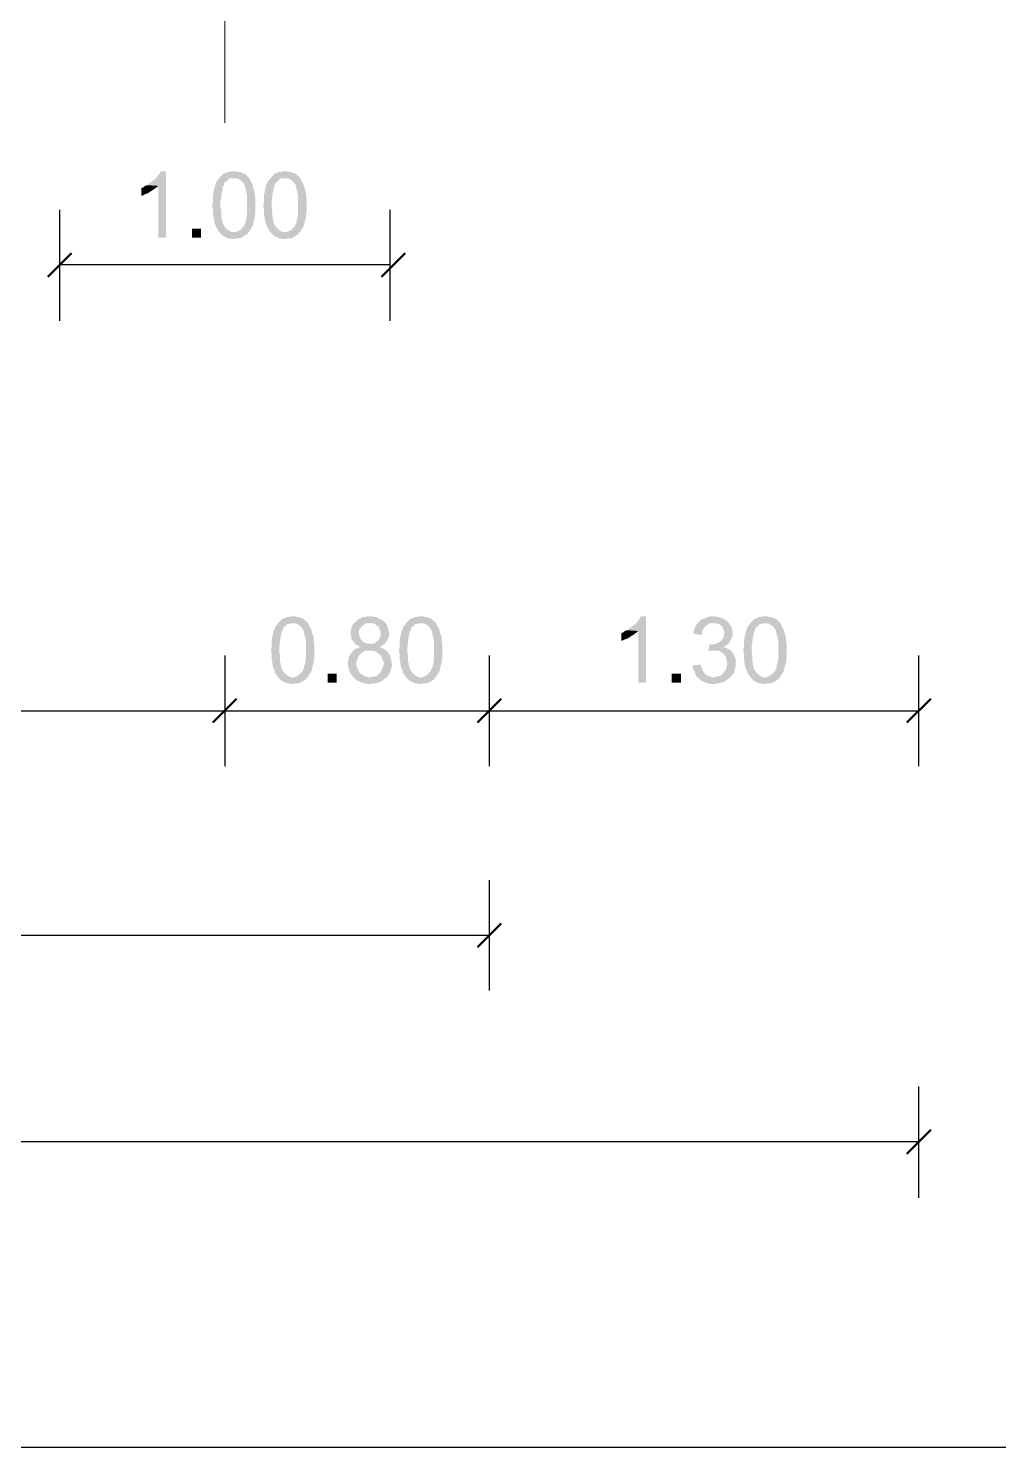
# Model space of a CAD drawing. Header units: millimetres. Extents: x -35.3 to 0.3, y 0.4 to 20.6.
# Drawn here: x -9.776 to -8.621, y 0.384 to 2.074 of the extents above; entities that cross this region are included whole.
import ezdxf

# ---------------------------------------------------------------- set-up
doc = ezdxf.new("R2010")
doc.units = ezdxf.units.MM
doc.linetypes.add('PDF_IMPORT', pattern=[1, 0.8, -0.2])
doc.layers.add('PDF _Geometria', color=7, linetype='Continuous')
doc.layers.add('PDF _Riempimenti solidi', color=7, linetype='Continuous')

msp = doc.modelspace()

# ---------------------------------------------------------------- hatches: boundary and pattern name
at = {"layer": 'PDF _Riempimenti solidi', "transparency": 33554559}
for points in [[(-9.6127, 1.9043), (-9.6185, 1.9043), (-9.6193, 1.9035), (-9.6202, 1.9018), (-9.621, 1.9002), (-9.6227, 1.8985), (-9.6235, 1.8968), (-9.6252, 1.8952), (-9.6277, 1.8935), (-9.6285, 1.8927), (-9.6302, 1.891), (-9.6318, 1.8902), (-9.6335, 1.8885), (-9.6352, 1.8877), (-9.6218, 1.8868), (-9.6218, 1.8252), (-9.6127, 1.8252)], [(-9.5493, 1.896), (-9.5502, 1.8943), (-9.5518, 1.8927), (-9.5527, 1.891), (-9.5535, 1.8885), (-9.5543, 1.8868), (-9.5543, 1.886), (-9.5552, 1.8843), (-9.5552, 1.8827), (-9.556, 1.8802), (-9.556, 1.8785), (-9.5568, 1.876), (-9.5568, 1.8668), (-9.5577, 1.8643), (-9.5577, 1.8627), (-9.5568, 1.8602), (-9.5568, 1.8518), (-9.556, 1.8502), (-9.556, 1.8477), (-9.5552, 1.8452), (-9.5552, 1.8435), (-9.5543, 1.8418), (-9.5535, 1.8393), (-9.5518, 1.836), (-9.551, 1.8343), (-9.5502, 1.8335), (-9.5493, 1.8318), (-9.5485, 1.831), (-9.5318, 1.8318), (-9.5343, 1.8318), (-9.5377, 1.8335), (-9.5393, 1.8352), (-9.541, 1.836), (-9.5427, 1.8385), (-9.5435, 1.8393), (-9.5443, 1.841), (-9.5452, 1.8427), (-9.5452, 1.8443), (-9.546, 1.846), (-9.546, 1.8477), (-9.5468, 1.8502), (-9.5468, 1.8577), (-9.5477, 1.861), (-9.5477, 1.8685), (-9.5468, 1.8718), (-9.5468, 1.8768), (-9.546, 1.8785), (-9.546, 1.881), (-9.5452, 1.8827), (-9.5452, 1.8852), (-9.5443, 1.8868), (-9.5435, 1.8877), (-9.5435, 1.8893), (-9.5427, 1.891), (-9.541, 1.8918), (-9.5393, 1.8935), (-9.5377, 1.8952), (-9.536, 1.896), (-9.5318, 1.896)], [(-9.5318, 1.9043), (-9.5343, 1.9043), (-9.536, 1.9035), (-9.5385, 1.9035), (-9.5402, 1.9027), (-9.5427, 1.9018), (-9.5443, 1.901), (-9.546, 1.8993), (-9.5493, 1.896), (-9.5285, 1.896), (-9.5268, 1.8952), (-9.5252, 1.8943), (-9.5235, 1.8935), (-9.5202, 1.8902), (-9.5202, 1.8893), (-9.5193, 1.8885), (-9.5185, 1.8868), (-9.5185, 1.8852), (-9.5177, 1.8835), (-9.5177, 1.8818), (-9.5168, 1.8802), (-9.5168, 1.8777), (-9.516, 1.8752), (-9.516, 1.8518), (-9.5168, 1.8502), (-9.5168, 1.8477), (-9.5177, 1.846), (-9.5177, 1.8435), (-9.5185, 1.8418), (-9.5193, 1.841), (-9.5193, 1.8393), (-9.5202, 1.8385), (-9.521, 1.8377), (-9.5243, 1.8343), (-9.526, 1.8335), (-9.5277, 1.8327), (-9.5293, 1.8318), (-9.5318, 1.8318), (-9.5485, 1.831), (-9.5468, 1.8293), (-9.546, 1.8285), (-9.5443, 1.8268), (-9.5418, 1.826), (-9.5402, 1.8252), (-9.5385, 1.8243), (-9.536, 1.8243), (-9.5343, 1.8235), (-9.531, 1.8235), (-9.5293, 1.8243), (-9.5243, 1.8243), (-9.5227, 1.8252), (-9.521, 1.826), (-9.5185, 1.8277), (-9.5177, 1.8285), (-9.5168, 1.8285), (-9.5152, 1.8302), (-9.5143, 1.8318), (-9.5127, 1.8335), (-9.5118, 1.8352), (-9.5102, 1.8377), (-9.5093, 1.8393), (-9.5085, 1.8418), (-9.5085, 1.8435), (-9.5077, 1.846), (-9.5068, 1.8477), (-9.5068, 1.8518), (-9.506, 1.8543), (-9.506, 1.8727), (-9.5068, 1.8752), (-9.5068, 1.8793), (-9.5077, 1.881), (-9.5077, 1.8827), (-9.5085, 1.8843), (-9.5093, 1.8868), (-9.5093, 1.8885), (-9.511, 1.891), (-9.5118, 1.8927), (-9.5135, 1.896), (-9.5152, 1.8977), (-9.5168, 1.8993), (-9.5185, 1.901), (-9.5202, 1.9018), (-9.521, 1.9018), (-9.5227, 1.9027), (-9.5252, 1.9035), (-9.5268, 1.9035), (-9.5293, 1.9043)], [(-9.4885, 1.896), (-9.4893, 1.8943), (-9.491, 1.8927), (-9.4918, 1.891), (-9.4927, 1.8885), (-9.4935, 1.8868), (-9.4935, 1.886), (-9.4943, 1.8843), (-9.4943, 1.8827), (-9.4952, 1.8802), (-9.4952, 1.8785), (-9.496, 1.876), (-9.496, 1.8668), (-9.4968, 1.8643), (-9.4968, 1.8627), (-9.496, 1.8602), (-9.496, 1.8518), (-9.4952, 1.8502), (-9.4952, 1.8477), (-9.4943, 1.8452), (-9.4943, 1.8435), (-9.4935, 1.8418), (-9.4927, 1.8393), (-9.491, 1.836), (-9.4902, 1.8343), (-9.4893, 1.8335), (-9.4885, 1.8318), (-9.4877, 1.831), (-9.471, 1.8318), (-9.4735, 1.8318), (-9.4752, 1.8327), (-9.4768, 1.8335), (-9.4785, 1.8352), (-9.4802, 1.836), (-9.4818, 1.8385), (-9.4827, 1.8393), (-9.4835, 1.841), (-9.4843, 1.8427), (-9.4843, 1.8443), (-9.4852, 1.846), (-9.4852, 1.8477), (-9.486, 1.8502), (-9.486, 1.8577), (-9.4868, 1.861), (-9.4868, 1.8685), (-9.486, 1.8718), (-9.486, 1.8768), (-9.4852, 1.8785), (-9.4852, 1.881), (-9.4843, 1.8827), (-9.4843, 1.8852), (-9.4835, 1.8868), (-9.4827, 1.8877), (-9.4827, 1.8893), (-9.4818, 1.891), (-9.4802, 1.8918), (-9.4768, 1.8952), (-9.4752, 1.896), (-9.471, 1.896)], [(-9.471, 1.9043), (-9.4735, 1.9043), (-9.4752, 1.9035), (-9.4777, 1.9035), (-9.4793, 1.9027), (-9.4818, 1.9018), (-9.4835, 1.901), (-9.4852, 1.8993), (-9.4885, 1.896), (-9.4677, 1.896), (-9.466, 1.8952), (-9.4643, 1.8943), (-9.4627, 1.8935), (-9.4593, 1.8902), (-9.4593, 1.8893), (-9.4585, 1.8885), (-9.4577, 1.8868), (-9.4577, 1.8852), (-9.4568, 1.8835), (-9.4568, 1.8818), (-9.456, 1.8802), (-9.456, 1.8777), (-9.4552, 1.8752), (-9.4552, 1.8518), (-9.456, 1.8502), (-9.456, 1.8477), (-9.4568, 1.846), (-9.4568, 1.8435), (-9.4577, 1.8418), (-9.4585, 1.841), (-9.4585, 1.8393), (-9.4593, 1.8385), (-9.4602, 1.8377), (-9.4635, 1.8343), (-9.4652, 1.8335), (-9.4668, 1.8327), (-9.4685, 1.8318), (-9.471, 1.8318), (-9.4877, 1.831), (-9.486, 1.8293), (-9.4852, 1.8285), (-9.4835, 1.8268), (-9.481, 1.826), (-9.4793, 1.8252), (-9.4777, 1.8243), (-9.4752, 1.8243), (-9.4735, 1.8235), (-9.4702, 1.8235), (-9.4685, 1.8243), (-9.4635, 1.8243), (-9.4618, 1.8252), (-9.4602, 1.826), (-9.4577, 1.8277), (-9.4568, 1.8285), (-9.456, 1.8285), (-9.4543, 1.8302), (-9.4535, 1.8318), (-9.4518, 1.8335), (-9.451, 1.8352), (-9.4493, 1.8377), (-9.4485, 1.8393), (-9.4477, 1.8418), (-9.4477, 1.8435), (-9.4468, 1.846), (-9.446, 1.8477), (-9.446, 1.8518), (-9.4452, 1.8543), (-9.4452, 1.8727), (-9.446, 1.8752), (-9.446, 1.8793), (-9.4468, 1.881), (-9.4468, 1.8827), (-9.4477, 1.8843), (-9.4485, 1.8868), (-9.4485, 1.8885), (-9.4502, 1.891), (-9.451, 1.8927), (-9.4527, 1.896), (-9.4543, 1.8977), (-9.456, 1.8993), (-9.4577, 1.901), (-9.4593, 1.9018), (-9.4602, 1.9018), (-9.4618, 1.9027), (-9.4643, 1.9035), (-9.466, 1.9035), (-9.4685, 1.9043)], [(-9.6352, 1.8877), (-9.6377, 1.8868), (-9.6393, 1.8852), (-9.6418, 1.8843), (-9.6418, 1.8752), (-9.641, 1.8752), (-9.6393, 1.876), (-9.6377, 1.8768), (-9.6352, 1.8777), (-9.6335, 1.8785), (-9.631, 1.8802), (-9.6285, 1.8818), (-9.6268, 1.8827), (-9.6252, 1.8843), (-9.6235, 1.8852), (-9.6218, 1.8868)], [(-9.571, 1.8252), (-9.571, 1.836), (-9.5818, 1.836), (-9.5818, 1.8252)], [(-9.4618, 1.3743), (-9.4643, 1.3743), (-9.466, 1.3735), (-9.4685, 1.3735), (-9.4702, 1.3727), (-9.4727, 1.3718), (-9.4743, 1.371), (-9.4793, 1.366), (-9.4585, 1.366), (-9.4568, 1.3652), (-9.4552, 1.3643), (-9.4535, 1.3635), (-9.4502, 1.3602), (-9.4502, 1.3593), (-9.4493, 1.3585), (-9.4485, 1.3568), (-9.4485, 1.3552), (-9.4477, 1.3535), (-9.4477, 1.3518), (-9.4468, 1.3502), (-9.4468, 1.3477), (-9.446, 1.3452), (-9.446, 1.3218), (-9.4468, 1.3202), (-9.4468, 1.3177), (-9.4477, 1.316), (-9.4477, 1.3135), (-9.4485, 1.3118), (-9.4493, 1.311), (-9.4493, 1.3093), (-9.4502, 1.3085), (-9.451, 1.3077), (-9.4527, 1.306), (-9.4543, 1.3043), (-9.456, 1.3035), (-9.4577, 1.3027), (-9.4593, 1.3018), (-9.4618, 1.3018), (-9.4785, 1.301), (-9.4768, 1.2993), (-9.476, 1.2985), (-9.4743, 1.2968), (-9.4718, 1.296), (-9.4702, 1.2952), (-9.4685, 1.2943), (-9.466, 1.2943), (-9.4643, 1.2935), (-9.461, 1.2935), (-9.4593, 1.2943), (-9.4543, 1.2943), (-9.451, 1.296), (-9.4485, 1.2977), (-9.4477, 1.2985), (-9.4468, 1.2985), (-9.4452, 1.3002), (-9.4443, 1.3018), (-9.4427, 1.3035), (-9.4418, 1.3052), (-9.4402, 1.3077), (-9.4393, 1.3093), (-9.4385, 1.3118), (-9.4385, 1.3135), (-9.4377, 1.316), (-9.4368, 1.3177), (-9.4368, 1.3218), (-9.436, 1.3243), (-9.436, 1.3427), (-9.4368, 1.3452), (-9.4368, 1.3493), (-9.4377, 1.351), (-9.4377, 1.3527), (-9.4385, 1.3543), (-9.4393, 1.3568), (-9.4393, 1.3585), (-9.441, 1.361), (-9.4418, 1.3627), (-9.4427, 1.3643), (-9.4435, 1.366), (-9.4485, 1.371), (-9.4502, 1.3718), (-9.451, 1.3718), (-9.4527, 1.3727), (-9.4552, 1.3735), (-9.4568, 1.3735), (-9.4593, 1.3743)], [(-9.3702, 1.3743), (-9.3727, 1.3743), (-9.3752, 1.3735), (-9.3777, 1.3735), (-9.3793, 1.3727), (-9.381, 1.3718), (-9.3835, 1.371), (-9.386, 1.3685), (-9.3868, 1.3677), (-9.3885, 1.366), (-9.3902, 1.3643), (-9.391, 1.3627), (-9.3918, 1.3602), (-9.3918, 1.3585), (-9.3927, 1.356), (-9.3927, 1.3518), (-9.3918, 1.3502), (-9.3918, 1.3477), (-9.391, 1.346), (-9.3893, 1.3443), (-9.3885, 1.3427), (-9.3868, 1.341), (-9.3852, 1.3402), (-9.3827, 1.3385), (-9.381, 1.3377), (-9.3835, 1.3368), (-9.3852, 1.336), (-9.3877, 1.3352), (-9.3893, 1.3335), (-9.3902, 1.3327), (-9.3918, 1.331), (-9.3918, 1.3302), (-9.3935, 1.3285), (-9.3943, 1.3268), (-9.3952, 1.3243), (-9.3952, 1.3227), (-9.396, 1.3202), (-9.396, 1.316), (-9.3952, 1.3135), (-9.3952, 1.3118), (-9.3943, 1.3093), (-9.3935, 1.3077), (-9.3927, 1.306), (-9.391, 1.3043), (-9.3902, 1.3027), (-9.3885, 1.301), (-9.3693, 1.3018), (-9.3718, 1.3018), (-9.3743, 1.3027), (-9.376, 1.3027), (-9.3777, 1.3043), (-9.3793, 1.3052), (-9.381, 1.306), (-9.3827, 1.3077), (-9.3835, 1.3102), (-9.3843, 1.3118), (-9.3852, 1.3135), (-9.386, 1.316), (-9.386, 1.3193), (-9.3852, 1.3218), (-9.3843, 1.3235), (-9.3835, 1.326), (-9.3827, 1.3277), (-9.381, 1.3293), (-9.3802, 1.3302), (-9.3785, 1.3318), (-9.376, 1.3327), (-9.3743, 1.3335), (-9.351, 1.3335), (-9.3527, 1.3352), (-9.3543, 1.336), (-9.3568, 1.3368), (-9.3585, 1.3377), (-9.356, 1.3385), (-9.3543, 1.3402), (-9.3527, 1.341), (-9.3693, 1.3418), (-9.3735, 1.3418), (-9.376, 1.3427), (-9.3777, 1.3435), (-9.3802, 1.346), (-9.381, 1.3477), (-9.3818, 1.3502), (-9.3827, 1.3518), (-9.3827, 1.3577), (-9.3818, 1.3593), (-9.3802, 1.361), (-9.3793, 1.3627), (-9.3777, 1.3635), (-9.376, 1.3652), (-9.3743, 1.366), (-9.3702, 1.366), (-9.3518, 1.3668), (-9.3535, 1.3685), (-9.3543, 1.3685), (-9.3552, 1.3702), (-9.3577, 1.371), (-9.3593, 1.3718), (-9.361, 1.3727), (-9.3627, 1.3735), (-9.3652, 1.3735), (-9.3677, 1.3743)], [(-9.3093, 1.3743), (-9.3118, 1.3743), (-9.3135, 1.3735), (-9.316, 1.3735), (-9.3177, 1.3727), (-9.3202, 1.3718), (-9.3218, 1.371), (-9.3268, 1.366), (-9.306, 1.366), (-9.3043, 1.3652), (-9.3027, 1.3643), (-9.301, 1.3635), (-9.2977, 1.3602), (-9.2977, 1.3593), (-9.2968, 1.3585), (-9.296, 1.3568), (-9.296, 1.3552), (-9.2952, 1.3535), (-9.2952, 1.3518), (-9.2943, 1.3502), (-9.2943, 1.3477), (-9.2935, 1.3452), (-9.2935, 1.3218), (-9.2943, 1.3202), (-9.2943, 1.3177), (-9.2952, 1.316), (-9.2952, 1.3135), (-9.296, 1.3118), (-9.2968, 1.311), (-9.2968, 1.3093), (-9.2977, 1.3085), (-9.2985, 1.3077), (-9.3018, 1.3043), (-9.3035, 1.3035), (-9.3052, 1.3027), (-9.3068, 1.3018), (-9.3093, 1.3018), (-9.326, 1.301), (-9.3243, 1.2993), (-9.3235, 1.2985), (-9.3218, 1.2968), (-9.3193, 1.296), (-9.3177, 1.2952), (-9.316, 1.2943), (-9.3135, 1.2943), (-9.3118, 1.2935), (-9.3085, 1.2935), (-9.3068, 1.2943), (-9.3018, 1.2943), (-9.3002, 1.2952), (-9.2985, 1.296), (-9.296, 1.2977), (-9.2952, 1.2985), (-9.2943, 1.2985), (-9.2927, 1.3002), (-9.2918, 1.3018), (-9.2902, 1.3035), (-9.2893, 1.3052), (-9.2877, 1.3077), (-9.2868, 1.3093), (-9.286, 1.3118), (-9.286, 1.3135), (-9.2852, 1.316), (-9.2843, 1.3177), (-9.2843, 1.3218), (-9.2835, 1.3243), (-9.2835, 1.3427), (-9.2843, 1.3452), (-9.2843, 1.3493), (-9.2852, 1.351), (-9.2852, 1.3527), (-9.286, 1.3543), (-9.2868, 1.3568), (-9.2868, 1.3585), (-9.2885, 1.361), (-9.2893, 1.3627), (-9.2902, 1.3643), (-9.291, 1.366), (-9.296, 1.371), (-9.2977, 1.3718), (-9.2985, 1.3718), (-9.3002, 1.3727), (-9.3027, 1.3735), (-9.3043, 1.3735), (-9.3068, 1.3743)], [(-9.041, 1.3743), (-9.0468, 1.3743), (-9.0477, 1.3735), (-9.0485, 1.3718), (-9.0493, 1.3702), (-9.051, 1.3685), (-9.0518, 1.3668), (-9.0535, 1.3652), (-9.056, 1.3635), (-9.0568, 1.3627), (-9.0585, 1.361), (-9.0602, 1.3602), (-9.0618, 1.3585), (-9.0635, 1.3577), (-9.0502, 1.3568), (-9.0502, 1.2952), (-9.041, 1.2952)], [(-8.961, 1.3743), (-8.9652, 1.3743), (-8.9668, 1.3735), (-8.9693, 1.3727), (-8.971, 1.3718), (-8.9735, 1.371), (-8.9752, 1.3702), (-8.9768, 1.3685), (-8.9785, 1.3677), (-8.961, 1.366), (-8.9568, 1.366), (-8.9552, 1.3652), (-8.9527, 1.3643), (-8.951, 1.3627), (-8.9502, 1.3618), (-8.9493, 1.3602), (-8.9485, 1.3585), (-8.9477, 1.356), (-8.9477, 1.3527), (-8.9485, 1.351), (-8.9485, 1.3485), (-8.9502, 1.3468), (-8.951, 1.3452), (-8.9527, 1.3443), (-8.9535, 1.3435), (-8.9552, 1.3427), (-8.9577, 1.3418), (-8.9593, 1.341), (-8.9635, 1.341), (-8.9452, 1.3402), (-8.9435, 1.341), (-8.9418, 1.3427), (-8.941, 1.3443), (-8.9402, 1.3452), (-8.9393, 1.3477), (-8.9385, 1.3493), (-8.9377, 1.3518), (-8.9377, 1.356), (-8.9385, 1.3577), (-8.9385, 1.3602), (-8.9393, 1.3618), (-8.941, 1.3643), (-8.9418, 1.366), (-8.9452, 1.3693), (-8.9468, 1.3702), (-8.9493, 1.3718), (-8.9502, 1.3718), (-8.9527, 1.3727), (-8.9543, 1.3735), (-8.9568, 1.3735), (-8.9585, 1.3743)], [(-8.8993, 1.3743), (-8.9018, 1.3743), (-8.9035, 1.3735), (-8.906, 1.3735), (-8.9077, 1.3727), (-8.9102, 1.3718), (-8.9118, 1.371), (-8.9168, 1.366), (-8.896, 1.366), (-8.8943, 1.3652), (-8.8927, 1.3643), (-8.891, 1.3635), (-8.8877, 1.3602), (-8.8877, 1.3593), (-8.8868, 1.3585), (-8.886, 1.3568), (-8.886, 1.3552), (-8.8852, 1.3535), (-8.8852, 1.3518), (-8.8843, 1.3502), (-8.8843, 1.3477), (-8.8835, 1.3452), (-8.8835, 1.3218), (-8.8843, 1.3202), (-8.8843, 1.3177), (-8.8852, 1.316), (-8.8852, 1.3135), (-8.886, 1.3118), (-8.8868, 1.311), (-8.8868, 1.3093), (-8.8877, 1.3085), (-8.8885, 1.3077), (-8.8902, 1.306), (-8.8918, 1.3043), (-8.8952, 1.3027), (-8.8968, 1.3018), (-8.8993, 1.3018), (-8.916, 1.301), (-8.9143, 1.2993), (-8.9135, 1.2985), (-8.9118, 1.2968), (-8.9093, 1.296), (-8.9077, 1.2952), (-8.906, 1.2943), (-8.9035, 1.2943), (-8.9018, 1.2935), (-8.8985, 1.2935), (-8.8968, 1.2943), (-8.8918, 1.2943), (-8.8902, 1.2952), (-8.8885, 1.296), (-8.886, 1.2977), (-8.8852, 1.2985), (-8.8843, 1.2985), (-8.8827, 1.3002), (-8.8818, 1.3018), (-8.8802, 1.3035), (-8.8793, 1.3052), (-8.8777, 1.3077), (-8.8768, 1.3093), (-8.876, 1.3118), (-8.876, 1.3135), (-8.8752, 1.316), (-8.8743, 1.3177), (-8.8743, 1.3218), (-8.8735, 1.3243), (-8.8735, 1.3427), (-8.8743, 1.3452), (-8.8743, 1.3493), (-8.8752, 1.351), (-8.8752, 1.3527), (-8.876, 1.3543), (-8.8768, 1.3568), (-8.8768, 1.3585), (-8.8785, 1.361), (-8.8793, 1.3627), (-8.8802, 1.3643), (-8.881, 1.366), (-8.886, 1.371), (-8.8877, 1.3718), (-8.8885, 1.3718), (-8.8902, 1.3727), (-8.8927, 1.3735), (-8.8943, 1.3735), (-8.8968, 1.3743)], [(-9.4793, 1.366), (-9.4802, 1.3643), (-9.4818, 1.3627), (-9.4827, 1.361), (-9.4835, 1.3585), (-9.4843, 1.3568), (-9.4843, 1.356), (-9.4852, 1.3543), (-9.4852, 1.3527), (-9.486, 1.3502), (-9.486, 1.3485), (-9.4868, 1.346), (-9.4868, 1.3368), (-9.4877, 1.3343), (-9.4877, 1.3327), (-9.4868, 1.3302), (-9.4868, 1.3218), (-9.486, 1.3202), (-9.486, 1.3177), (-9.4852, 1.3152), (-9.4852, 1.3135), (-9.4843, 1.3118), (-9.4835, 1.3093), (-9.4827, 1.3077), (-9.4818, 1.306), (-9.481, 1.3043), (-9.4802, 1.3035), (-9.4793, 1.3018), (-9.4785, 1.301), (-9.4618, 1.3018), (-9.4643, 1.3018), (-9.466, 1.3027), (-9.4677, 1.3035), (-9.4693, 1.3052), (-9.471, 1.306), (-9.4727, 1.3085), (-9.4735, 1.3093), (-9.4752, 1.3127), (-9.4752, 1.3143), (-9.476, 1.316), (-9.476, 1.3177), (-9.4768, 1.3202), (-9.4768, 1.3277), (-9.4777, 1.331), (-9.4777, 1.3385), (-9.4768, 1.3418), (-9.4768, 1.3468), (-9.476, 1.3485), (-9.476, 1.351), (-9.4752, 1.3527), (-9.4752, 1.3552), (-9.4743, 1.3568), (-9.4735, 1.3577), (-9.4735, 1.3593), (-9.4727, 1.361), (-9.471, 1.3618), (-9.4677, 1.3652), (-9.466, 1.3652), (-9.4635, 1.366), (-9.4618, 1.366)], [(-9.3518, 1.3668), (-9.3702, 1.366), (-9.366, 1.366), (-9.3643, 1.3652), (-9.3627, 1.3643), (-9.361, 1.3627), (-9.3593, 1.3618), (-9.3585, 1.3602), (-9.3577, 1.3577), (-9.3568, 1.356), (-9.3568, 1.3527), (-9.3577, 1.3502), (-9.3577, 1.3485), (-9.3593, 1.3468), (-9.3602, 1.3452), (-9.3618, 1.3443), (-9.3635, 1.3427), (-9.3652, 1.3418), (-9.3693, 1.3418), (-9.3527, 1.341), (-9.351, 1.3427), (-9.3502, 1.3443), (-9.3493, 1.3452), (-9.3485, 1.3468), (-9.3477, 1.3493), (-9.3468, 1.351), (-9.3468, 1.3552), (-9.3477, 1.3568), (-9.3477, 1.3593), (-9.3485, 1.361), (-9.3493, 1.3635), (-9.3502, 1.3652)], [(-9.3268, 1.366), (-9.3277, 1.3643), (-9.3293, 1.3627), (-9.3302, 1.361), (-9.331, 1.3585), (-9.3318, 1.3568), (-9.3318, 1.356), (-9.3327, 1.3543), (-9.3327, 1.3527), (-9.3335, 1.3502), (-9.3335, 1.3485), (-9.3343, 1.346), (-9.3343, 1.3368), (-9.3352, 1.3343), (-9.3352, 1.3327), (-9.3343, 1.3302), (-9.3343, 1.3218), (-9.3335, 1.3202), (-9.3335, 1.3177), (-9.3327, 1.3152), (-9.3327, 1.3135), (-9.3318, 1.3118), (-9.331, 1.3093), (-9.3293, 1.306), (-9.3285, 1.3043), (-9.3277, 1.3035), (-9.3268, 1.3018), (-9.326, 1.301), (-9.3093, 1.3018), (-9.3118, 1.3018), (-9.3135, 1.3027), (-9.3152, 1.3035), (-9.3168, 1.3052), (-9.3185, 1.306), (-9.3202, 1.3085), (-9.321, 1.3093), (-9.3218, 1.311), (-9.3227, 1.3127), (-9.3227, 1.3143), (-9.3235, 1.316), (-9.3235, 1.3177), (-9.3243, 1.3202), (-9.3243, 1.3277), (-9.3252, 1.331), (-9.3252, 1.3385), (-9.3243, 1.3418), (-9.3243, 1.3468), (-9.3235, 1.3485), (-9.3235, 1.351), (-9.3227, 1.3527), (-9.3227, 1.3552), (-9.3218, 1.3568), (-9.321, 1.3577), (-9.321, 1.3593), (-9.3202, 1.361), (-9.3185, 1.3618), (-9.3152, 1.3652), (-9.3135, 1.3652), (-9.311, 1.366), (-9.3093, 1.366)], [(-9.0635, 1.3577), (-9.066, 1.3568), (-9.0677, 1.3552), (-9.0702, 1.3543), (-9.0702, 1.3452), (-9.0693, 1.3452), (-9.0677, 1.346), (-9.066, 1.3468), (-9.0635, 1.3477), (-9.0618, 1.3485), (-9.0593, 1.3502), (-9.0568, 1.3518), (-9.0552, 1.3527), (-9.0535, 1.3543), (-9.0518, 1.3552), (-9.0502, 1.3568)], [(-8.9785, 1.3677), (-8.9793, 1.366), (-8.981, 1.3643), (-8.9818, 1.3627), (-8.9827, 1.3602), (-8.9835, 1.3585), (-8.9843, 1.356), (-8.9843, 1.3535), (-8.9752, 1.3518), (-8.9743, 1.3535), (-8.9743, 1.356), (-8.9735, 1.3577), (-8.9727, 1.3593), (-8.971, 1.361), (-8.9702, 1.3627), (-8.9685, 1.3635), (-8.9668, 1.3652), (-8.9652, 1.366), (-8.961, 1.366)], [(-8.9168, 1.366), (-8.9177, 1.3643), (-8.9193, 1.3627), (-8.9202, 1.361), (-8.921, 1.3585), (-8.9218, 1.3568), (-8.9218, 1.356), (-8.9227, 1.3543), (-8.9227, 1.3527), (-8.9235, 1.3502), (-8.9235, 1.3485), (-8.9243, 1.346), (-8.9243, 1.3368), (-8.9252, 1.3343), (-8.9252, 1.3327), (-8.9243, 1.3302), (-8.9243, 1.3218), (-8.9235, 1.3202), (-8.9235, 1.3177), (-8.9227, 1.3152), (-8.9227, 1.3135), (-8.9218, 1.3118), (-8.921, 1.3093), (-8.9202, 1.3077), (-8.9193, 1.306), (-8.9185, 1.3043), (-8.9177, 1.3035), (-8.9168, 1.3018), (-8.916, 1.301), (-8.8993, 1.3018), (-8.9018, 1.3018), (-8.9035, 1.3027), (-8.9052, 1.3035), (-8.9068, 1.3052), (-8.9085, 1.306), (-8.9102, 1.3085), (-8.911, 1.3093), (-8.9127, 1.3127), (-8.9127, 1.3143), (-8.9135, 1.316), (-8.9135, 1.3177), (-8.9143, 1.3202), (-8.9143, 1.3277), (-8.9152, 1.331), (-8.9152, 1.3385), (-8.9143, 1.3418), (-8.9143, 1.3468), (-8.9135, 1.3485), (-8.9135, 1.351), (-8.9127, 1.3527), (-8.9127, 1.3552), (-8.9118, 1.3568), (-8.911, 1.3577), (-8.911, 1.3593), (-8.9102, 1.361), (-8.9085, 1.3618), (-8.9052, 1.3652), (-8.9035, 1.3652), (-8.901, 1.366), (-8.8993, 1.366)], [(-8.9652, 1.341), (-8.9668, 1.3327), (-8.966, 1.3327), (-8.9635, 1.3335), (-8.9593, 1.3335), (-8.941, 1.3343), (-8.9427, 1.3352), (-8.9443, 1.336), (-8.9468, 1.3368), (-8.9485, 1.3377), (-8.9468, 1.3385), (-8.9452, 1.3402), (-8.9635, 1.341)], [(-9.351, 1.3335), (-9.3702, 1.3335), (-9.366, 1.3335), (-9.3635, 1.3327), (-9.3618, 1.3318), (-9.3602, 1.3302), (-9.3585, 1.3293), (-9.3568, 1.3277), (-9.356, 1.326), (-9.3552, 1.3243), (-9.3543, 1.3218), (-9.3535, 1.3202), (-9.3535, 1.316), (-9.3543, 1.3135), (-9.3552, 1.3118), (-9.356, 1.3093), (-9.3568, 1.3077), (-9.361, 1.3035), (-9.3635, 1.3027), (-9.3652, 1.3027), (-9.3677, 1.3018), (-9.3693, 1.3018), (-9.3885, 1.301), (-9.386, 1.2985), (-9.3827, 1.2968), (-9.381, 1.296), (-9.3785, 1.2952), (-9.3768, 1.2943), (-9.3743, 1.2943), (-9.3718, 1.2935), (-9.3685, 1.2935), (-9.366, 1.2943), (-9.3635, 1.2943), (-9.3618, 1.2952), (-9.3593, 1.2952), (-9.3577, 1.296), (-9.356, 1.2968), (-9.3543, 1.2985), (-9.3527, 1.2993), (-9.351, 1.301), (-9.3493, 1.3018), (-9.3485, 1.3035), (-9.3468, 1.3052), (-9.346, 1.3077), (-9.3452, 1.3093), (-9.3443, 1.311), (-9.3443, 1.3135), (-9.3435, 1.3152), (-9.3435, 1.3177), (-9.3443, 1.3202), (-9.3443, 1.3227), (-9.3452, 1.3243), (-9.3452, 1.3268), (-9.3468, 1.3285), (-9.3477, 1.3302), (-9.3477, 1.331), (-9.3493, 1.3327)], [(-8.941, 1.3343), (-8.9593, 1.3335), (-8.956, 1.3335), (-8.9535, 1.3327), (-8.9518, 1.3318), (-8.9502, 1.331), (-8.946, 1.3268), (-8.9452, 1.3243), (-8.9452, 1.3227), (-8.9443, 1.3202), (-8.9443, 1.316), (-8.9452, 1.3135), (-8.9452, 1.3118), (-8.946, 1.3102), (-8.9493, 1.3068), (-8.9502, 1.3052), (-8.9527, 1.3035), (-8.9543, 1.3027), (-8.956, 1.3027), (-8.9585, 1.3018), (-8.9793, 1.3018), (-8.9777, 1.3002), (-8.9768, 1.2993), (-8.9752, 1.2977), (-8.9735, 1.2968), (-8.971, 1.296), (-8.9693, 1.2952), (-8.9677, 1.2943), (-8.9652, 1.2943), (-8.9627, 1.2935), (-8.9585, 1.2935), (-8.9568, 1.2943), (-8.9543, 1.2943), (-8.9527, 1.2952), (-8.9502, 1.2952), (-8.9485, 1.296), (-8.9468, 1.2968), (-8.9452, 1.2985), (-8.9435, 1.2993), (-8.9418, 1.301), (-8.941, 1.301), (-8.9402, 1.3027), (-8.9368, 1.306), (-8.936, 1.3077), (-8.9352, 1.3102), (-8.9352, 1.3118), (-8.9343, 1.3143), (-8.9343, 1.3235), (-8.9352, 1.326), (-8.9368, 1.3293), (-8.9377, 1.331), (-8.9393, 1.3327)], [(-9.4093, 1.2952), (-9.4093, 1.306), (-9.4202, 1.306), (-9.4202, 1.2952)], [(-8.9993, 1.2952), (-8.9993, 1.306), (-9.0102, 1.306), (-9.0102, 1.2952)], [(-8.976, 1.3168), (-8.9852, 1.316), (-8.9852, 1.3127), (-8.9843, 1.3102), (-8.9835, 1.3085), (-8.9827, 1.3068), (-8.9818, 1.3052), (-8.981, 1.3027), (-8.9793, 1.3018), (-8.9602, 1.3018), (-8.9627, 1.3018), (-8.9643, 1.3027), (-8.9668, 1.3027), (-8.9685, 1.3043), (-8.9702, 1.3052), (-8.9702, 1.306), (-8.9718, 1.3068), (-8.9735, 1.3102), (-8.9743, 1.3127), (-8.9752, 1.3143)]]:
    msp.add_hatch(color=256, dxfattribs=at).paths.add_polyline_path(points)

# ---------------------------------------------------------------- linework, layer by layer
at = {"layer": 'PDF _Geometria', "lineweight": 25}
msp.add_lwpolyline([(-35.3452, 0.3843), (-35.3452, 19.6618), (0.259, 19.6618), (0.259, 0.3843)], close=True, dxfattribs=at)
at = {"layer": 'PDF _Geometria', "linetype": 'PDF_IMPORT', "lineweight": 9, "ltscale": 0.346667}
msp.add_lwpolyline([(-9.5427, 1.9618), (-9.5427, 2.7727)], dxfattribs=at)
at = {"layer": 'PDF _Geometria', "lineweight": 25}
for points in [[(-9.7393, 1.8585), (-9.7393, 1.726)], [(-9.346, 1.8585), (-9.346, 1.726)], [(-9.346, 1.7927), (-9.4118, 1.7927), (-9.7393, 1.7927)], [(-9.5427, 1.3277), (-9.5427, 1.196)], [(-9.2277, 1.3277), (-9.2277, 1.196)], [(-8.716, 1.196), (-8.716, 1.3277)], [(-13.086, 1.2618), (-12.6402, 1.2618), (-12.5743, 1.2618), (-12.3252, 1.2618), (-12.2593, 1.2618), (-11.4202, 1.2618), (-11.3535, 1.2618), (-10.5143, 1.2618), (-10.4485, 1.2618), (-9.6085, 1.2618), (-9.5427, 1.2618), (-9.2935, 1.2618), (-9.2277, 1.2618), (-9.1618, 1.2618), (-8.716, 1.2618)], [(-9.2277, 1.0602), (-9.2277, 0.9285)], [(-9.2277, 0.9943), (-9.2935, 0.9943), (-12.5743, 0.9943)], [(-8.716, 0.6818), (-8.716, 0.8143)], [(-8.716, 0.7485), (-8.7818, 0.7485), (-13.086, 0.7485)]]:
    msp.add_lwpolyline(points, dxfattribs=at)
at = {"layer": 'PDF _Geometria', "lineweight": 50}
for points in [[(-9.7252, 1.8068), (-9.7535, 1.7785)], [(-9.3277, 1.8068), (-9.356, 1.7785)], [(-9.5285, 1.276), (-9.5568, 1.2477)], [(-9.2135, 1.276), (-9.2418, 1.2477)], [(-8.7302, 1.2477), (-8.7018, 1.276)], [(-9.2135, 1.0085), (-9.2418, 0.9802)], [(-8.7302, 0.7343), (-8.7018, 0.7627)]]:
    msp.add_lwpolyline(points, dxfattribs=at)

doc.saveas('drawing.dxf')
